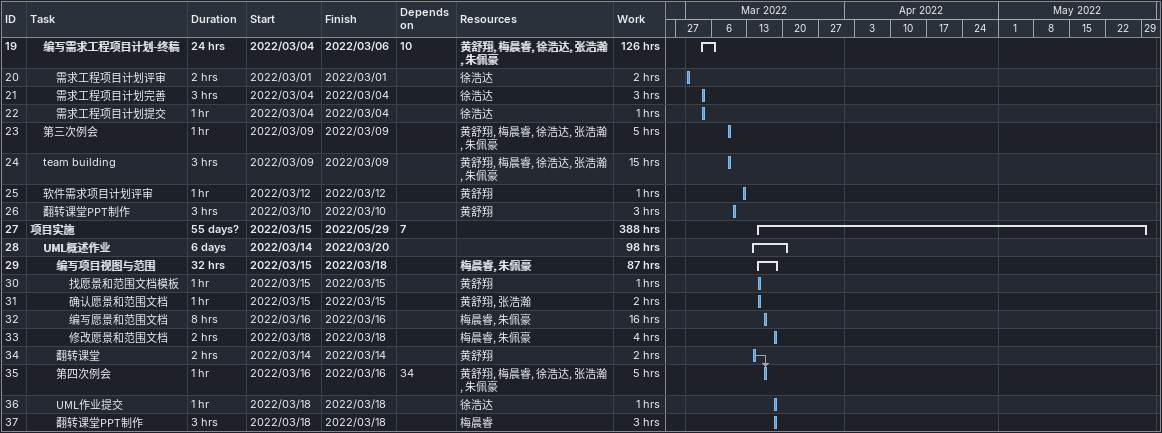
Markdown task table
| ID | Level | Task | Duration | Start | Finish | Predecessors | Resources | Work (h) |
|---|---|---|---|---|---|---|---|---|
| 19 | 2 | **编写需求工程项目计划-终稿** | 24h | 2022-03-04 | 2022-03-06 | 10 | 黄舒翔, 梅晨睿, 徐浩达, 张浩瀚, 朱佩豪 | 126 |
| 20 | 3 | 需求工程项目计划评审 | 2h | 2022-03-01 | 2022-03-01 |  | 徐浩达 | 2 |
| 21 | 3 | 需求工程项目计划完善 | 3h | 2022-03-04 | 2022-03-04 |  | 徐浩达 | 3 |
| 22 | 3 | 需求工程项目计划提交 | 1h | 2022-03-04 | 2022-03-04 |  | 徐浩达 | 1 |
| 23 | 2 | 第三次例会 | 1h | 2022-03-09 | 2022-03-09 |  | 黄舒翔, 梅晨睿, 徐浩达, 张浩瀚, 朱佩豪 | 5 |
| 24 | 2 | team building | 3h | 2022-03-09 | 2022-03-09 |  | 黄舒翔, 梅晨睿, 徐浩达, 张浩瀚, 朱佩豪 | 15 |
| 25 | 2 | 软件需求项目计划评审 | 1h | 2022-03-12 | 2022-03-12 |  | 黄舒翔 | 1 |
| 26 | 2 | 翻转课堂PPT制作 | 3h | 2022-03-10 | 2022-03-10 |  | 黄舒翔 | 3 |
| 27 | 1 | **项目实施** | 55d? | 2022-03-15 | 2022-05-29 | 7 |  | 388 |
| 28 | 2 | **UML概述作业** | 6d | 2022-03-14 | 2022-03-20 |  |  | 98 |
| 29 | 3 | **编写项目视图与范围** | 32h | 2022-03-15 | 2022-03-18 |  | 梅晨睿, 朱佩豪 | 87 |
| 30 | 4 | 找愿景和范围文档模板 | 1h | 2022-03-15 | 2022-03-15 |  | 黄舒翔 | 1 |
| 31 | 4 | 确认愿景和范围文档 | 1h | 2022-03-15 | 2022-03-15 |  | 黄舒翔, 张浩瀚 | 2 |
| 32 | 4 | 编写愿景和范围文档 | 8h | 2022-03-16 | 2022-03-16 |  | 梅晨睿, 朱佩豪 | 16 |
| 33 | 4 | 修改愿景和范围文档 | 2h | 2022-03-18 | 2022-03-18 |  | 梅晨睿, 朱佩豪 | 4 |
| 34 | 3 | 翻转课堂 | 2h | 2022-03-14 | 2022-03-14 |  | 黄舒翔 | 2 |
| 35 | 3 | 第四次例会 | 1h | 2022-03-16 | 2022-03-16 | 34 | 黄舒翔, 梅晨睿, 徐浩达, 张浩瀚, 朱佩豪 | 5 |
| 36 | 3 | UML作业提交 | 1h | 2022-03-18 | 2022-03-18 |  | 徐浩达 | 1 |
| 37 | 3 | 翻转课堂PPT制作 | 3h | 2022-03-18 | 2022-03-18 |  | 梅晨睿 | 3 |
